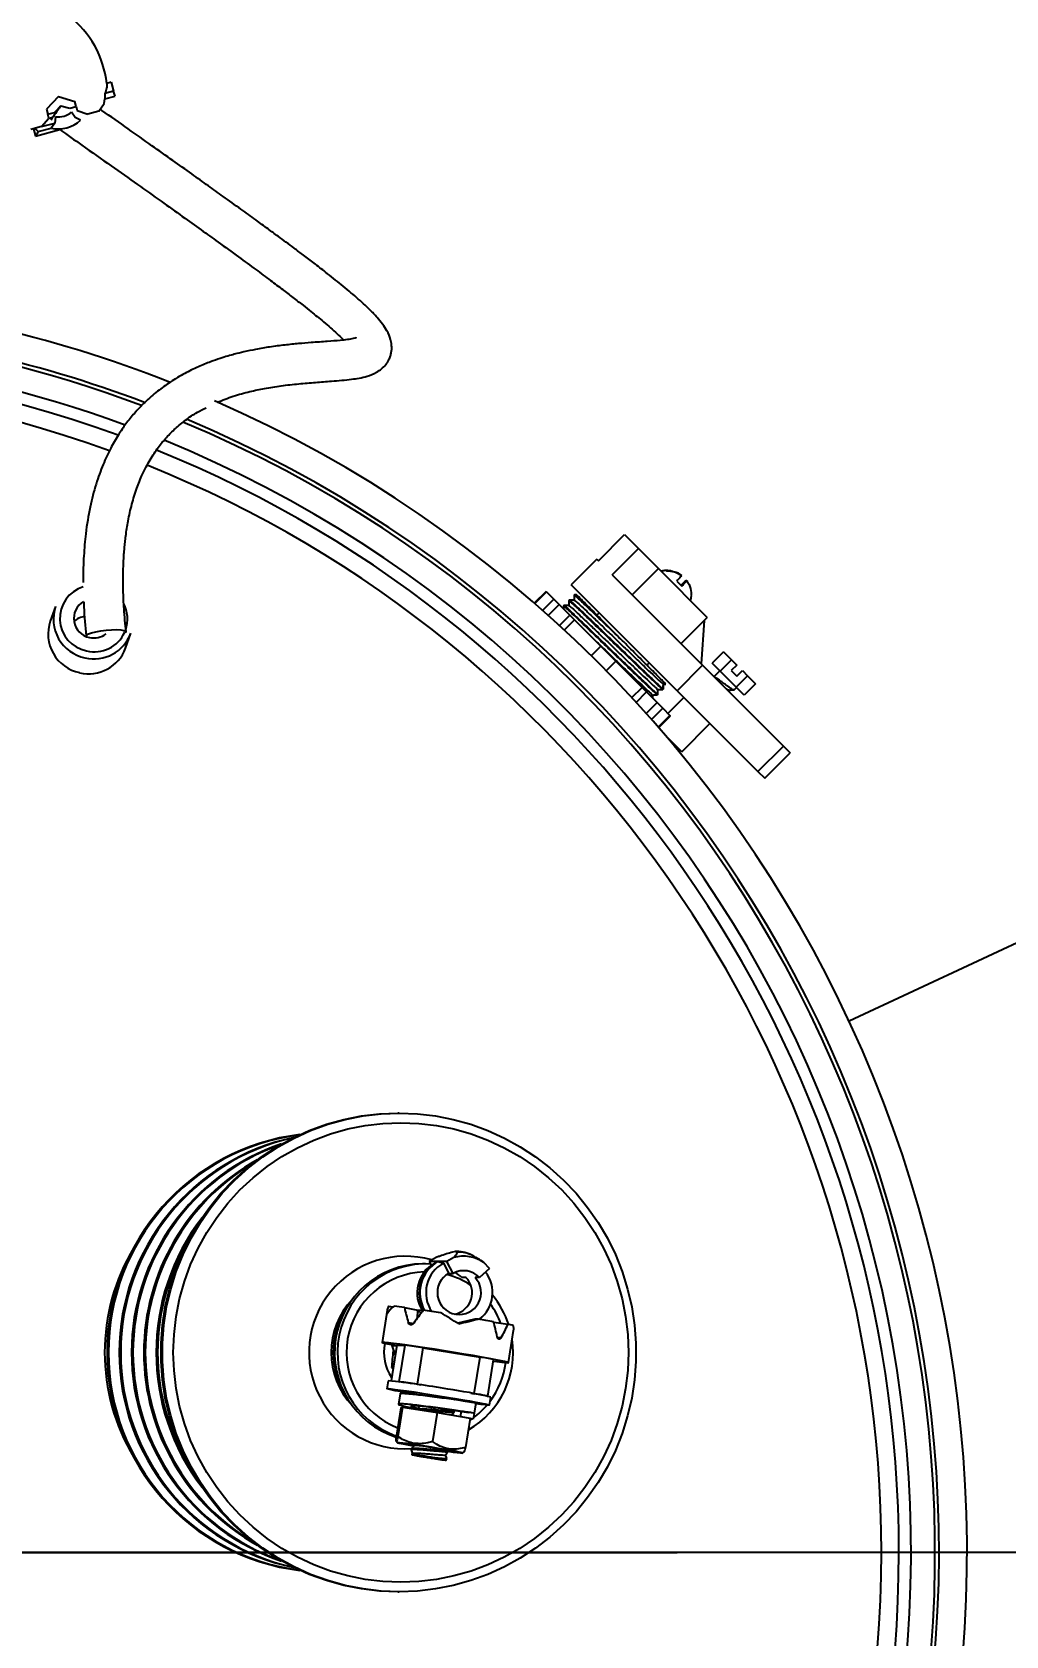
# Model space of a CAD drawing. Header units: millimetres. Extents: x 118006 to 124636, y -130611 to -125922.
# Drawn here: x 119289.1 to 119532.7, y -129083.2 to -128682.1 of the extents above; entities that cross this region are included whole.
import ezdxf

# ---------------------------------------------------------------- set-up
doc = ezdxf.new("R2010")
doc.units = ezdxf.units.MM
doc.header["$LTSCALE"] = 13
doc.linetypes.add('CENTERX2', pattern=[101.6, 63.5, -12.7, 12.7, -12.7])
for name, color, linetype in [('中心符号线', 7, 'CENTERX2'), ('几何体', 7, 'Continuous'), ('尺寸', 3, 'Continuous')]:
    doc.layers.add(name, color=color, linetype=linetype)
doc.layers.add('标注、文本', color=3, linetype='Continuous', lineweight=25)
doc.styles.add('SLDTEXTSTYLE0', font='hyswlongfangsong.ttf')
doc.dimstyles.new('SLDDIMSTYLE0', dxfattribs={"dimtxt": 50, "dimasz": 40.8, "dimexe": 0, "dimexo": 0.0625, "dimgap": 12.5, "dimtad": 2, "dimdec": 0, "dimrnd": 1e-09, "dimzin": 12, "dimdsep": 46, "dimtxsty": 'SLDTEXTSTYLE0', "dimsah": 1, "dimcen": 0.09, "dimadec": 0, "dimazin": 3, "dimtfac": 1, "dimtdec": 0, "dimtmove": 0, "dimatfit": 0, "dimfxl": 1, "dimfrac": 2, "dimtolj": 1, "dimtzin": 12, "dimarcsym": 0})

# ---------------------------------------------------------------- blocks, each defined once
blk = doc.blocks.new('SW_CENTERMARKSYMBOL_0')
at = {"layer": '中心符号线', "color": 0}
blk.add_line((5, 0), (242, 0), dxfattribs=at)
blk = doc.blocks.new('*D41')
at = {"layer": 'Defpoints', "color": 0, "transparency": 16777216}
for p in [(119245.79, -128648.06), (119338.73, -129566.79), (119813.97, -129566.79)]:
    blk.add_point(p, dxfattribs=at)
at = {"layer": '尺寸', "color": 0, "lineweight": -2, "transparency": 16777216}
for p, q in [((119245.85, -128648.06), (119813.97, -128648.06)), ((119813.97, -128688.86), (119813.97, -129525.99)), ((119338.79, -129566.79), (119813.97, -129566.79))]:
    blk.add_line(p, q, dxfattribs=at)
at = {"layer": '尺寸', "color": 0, "transparency": 16777216}
for points in [[(119807.17, -128688.86), (119820.77, -128688.86), (119813.97, -128648.06)], [(119807.17, -129525.99), (119820.77, -129525.99), (119813.97, -129566.79)]]:
    blk.add_solid(points, dxfattribs=at)
at = {"layer": '尺寸', "color": 0, "transparency": 16777216, "insert": (119851.47, -129107.43), "char_height": 50, "attachment_point": 5, "rotation": 90, "style": 'SLDTEXTSTYLE0'}
blk.add_mtext('\\A1;919', dxfattribs=at)
blk = doc.blocks.new('*D42')
at = {"layer": 'Defpoints', "color": 0, "transparency": 16777216}
for p in [(119695.97, -128532.98), (118720.97, -129062.32), (119695.97, -129062.32)]:
    blk.add_point(p, dxfattribs=at)
at = {"layer": '尺寸', "color": 0, "lineweight": -2, "transparency": 16777216}
for p, q in [((118720.97, -129062.25), (118720.97, -128532.98)), ((118761.77, -128532.98), (119655.17, -128532.98)), ((119695.97, -129062.25), (119695.97, -128532.98))]:
    blk.add_line(p, q, dxfattribs=at)
at = {"layer": '尺寸', "color": 0, "transparency": 16777216}
for points in [[(118761.77, -128526.18), (118761.77, -128539.78), (118720.97, -128532.98)], [(119655.17, -128526.18), (119655.17, -128539.78), (119695.97, -128532.98)]]:
    blk.add_solid(points, dxfattribs=at)
at = {"layer": '尺寸', "color": 0, "transparency": 16777216, "insert": (119208.47, -128495.48), "char_height": 50, "attachment_point": 5, "style": 'SLDTEXTSTYLE0'}
blk.add_mtext('\\A1;975', dxfattribs=at)

msp = doc.modelspace()

# ---------------------------------------------------------------- linework, layer by layer
at = {"layer": '几何体'}
for p, q in [((119308.94, -128694.62), (119307.78, -128694.94)), ((119308.94, -128694.62), (119309.52, -128696.81)), ((119295.69, -128698.18), (119292.73, -128701.31)), ((119295.69, -128698.18), (119299.82, -128699.41)), ((119300.16, -128700.67), (119299.82, -128699.41)), ((119307.16, -128699.96), (119307.22, -128699.35)), ((119307.22, -128699.35), (119307.27, -128699.34)), ((119307.27, -128699.34), (119307.31, -128698.76)), ((119307.35, -128697.39), (119307.31, -128698.76)), ((119307.31, -128698.76), (119309.86, -128698.07)), ((119309.52, -128696.81), (119307.35, -128697.39)), ((119309.86, -128698.07), (119309.52, -128696.81)), ((119292.73, -128701.31), (119293.07, -128702.57)), ((119293.07, -128702.57), (119294.7, -128702.14)), ((119293.33, -128703.56), (119293.07, -128702.57)), ((119293.35, -128703.62), (119294.29, -128703.37)), ((119296.32, -128700.54), (119294.7, -128702.14)), ((119294.7, -128702.14), (119295.25, -128701.99)), ((119295.01, -128703.25), (119294.8, -128704.82)), ((119296.32, -128700.54), (119298.52, -128701.11)), ((119298.52, -128701.11), (119300.16, -128700.67)), ((119299.9, -128703.45), (119298.95, -128702.12)), ((119300.16, -128700.67), (119300.42, -128701.66)), ((119300.42, -128701.66), (119303.1, -128702.59)), ((119305.81, -128701.87), (119303.1, -128702.59)), ((119305.81, -128701.87), (119307.16, -128699.96)), ((119291.48, -128705.71), (119288.77, -128706.43)), ((119289.45, -128706.25), (119289.95, -128708.11)), ((119289.95, -128708.11), (119296.06, -128706.47)), ((119290.63, -128706.94), (119289.95, -128708.11)), ((119290.63, -128706.94), (119293.85, -128706.08)), ((119291.48, -128705.71), (119293.33, -128703.56)), ((119291.48, -128705.71), (119294.8, -128704.82)), ((119294.8, -128704.82), (119293.85, -128706.08)), ((119301.23, -128704.1), (119299.9, -128703.45)), ((119430.78, -128814.35), (119437.36, -128807.77)), ((119434.23, -128817.79), (119440.8, -128811.21)), ((119437.36, -128807.77), (119440.8, -128811.21)), ((119440.8, -128811.21), (119445.8, -128816.21)), ((119430.36, -128813.92), (119423.99, -128820.28)), ((119430.36, -128813.92), (119430.78, -128814.35)), ((119434.23, -128817.79), (119456.87, -128840.43)), ((119445.8, -128816.21), (119439.22, -128822.78)), ((119445.8, -128816.21), (119458.04, -128828.45)), ((119447.74, -128816.73), (119447.83, -128816.82)), ((119450.38, -128819.38), (119451.65, -128820.65)), ((119451.51, -128820.5), (119452.83, -128819.19)), ((119451.56, -128820.55), (119452.88, -128819.24)), ((119417.71, -128821.97), (119414.76, -128824.92)), ((119417.82, -128822.08), (119414.88, -128825.02)), ((119417.71, -128821.97), (119417.82, -128822.08)), ((119417.82, -128822.08), (119419.64, -128823.91)), ((119450.51, -128846.8), (119423.99, -128820.28)), ((119424.82, -128822.78), (119424.72, -128822.88)), ((119425.33, -128822.78), (119424.82, -128822.78)), ((119454.02, -128823.01), (119454.06, -128823.06)), ((119294.98, -128825.7), (119293.65, -128829.42)), ((119416.82, -128826.73), (119419.64, -128823.91)), ((119418.26, -128828.01), (119421, -128825.27)), ((119419.64, -128823.91), (119421, -128825.27)), ((119421, -128825.27), (119423.66, -128827.92)), ((119422.13, -128825.47), (119422.03, -128825.56)), ((119423.47, -128824.12), (119423.38, -128824.22)), ((119430.99, -128827.28), (119430.4, -128827.88)), ((119423.66, -128827.92), (119421.04, -128830.53)), ((119422.23, -128831.62), (119424.79, -128829.06)), ((119423.66, -128827.92), (119424.79, -128829.06)), ((119424.79, -128829.06), (119431.36, -128835.63)), ((119436.86, -128834.34), (119431.75, -128829.23)), ((119451.46, -128835.02), (119458.04, -128828.45)), ((119457.25, -128829.24), (119456.49, -128840.05)), ((119312.49, -128836.14), (119313.82, -128832.42)), ((119428.95, -128838.04), (119431.36, -128835.63)), ((119431.36, -128835.63), (119435.12, -128839.39)), ((119435.12, -128839.39), (119432.71, -128841.8)), ((119435.12, -128839.39), (119441.7, -128845.97)), ((119442.91, -128840.39), (119443.51, -128839.8)), ((119462.1, -128837.08), (119459.27, -128839.91)), ((119461.27, -128841.91), (119464.1, -128839.08)), ((119462.1, -128837.08), (119464.1, -128839.08)), ((119464.1, -128839.08), (119465.39, -128840.37)), ((119450.51, -128846.8), (119456.87, -128840.43)), ((119456.87, -128840.43), (119477.07, -128860.64)), ((119461.27, -128841.91), (119459.27, -128839.91)), ((119460.48, -128842.53), (119459.72, -128843.28)), ((119460.48, -128842.53), (119461.18, -128841.82)), ((119465.27, -128845.91), (119461.27, -128841.91)), ((119465.39, -128840.37), (119463.98, -128841.78)), ((119463.98, -128841.78), (119465.39, -128843.2)), ((119468.1, -128843.08), (119465.27, -128845.91)), ((119465.39, -128843.2), (119466.81, -128841.78)), ((119466.81, -128841.78), (119468.1, -128843.08)), ((119468.1, -128843.08), (119470.1, -128845.08)), ((119439.14, -128848.53), (119441.7, -128845.97)), ((119440.22, -128849.71), (119442.84, -128847.1)), ((119441.7, -128845.97), (119442.84, -128847.1)), ((119442.84, -128847.1), (119445.5, -128849.76)), ((119445.67, -128847.75), (119445.57, -128847.85)), ((119447.01, -128846.41), (119446.91, -128846.51)), ((119450.51, -128846.8), (119470.71, -128867)), ((119464.79, -128846.56), (119465.36, -128845.99)), ((119467.27, -128847.91), (119465.27, -128845.91)), ((119470.1, -128845.08), (119467.27, -128847.91)), ((119442.76, -128852.51), (119445.5, -128849.76)), ((119446.88, -128851.14), (119444.06, -128853.96)), ((119445.5, -128849.76), (119446.88, -128851.14)), ((119446.88, -128851.14), (119448.7, -128852.97)), ((119452.18, -128848.47), (119448.2, -128852.46)), ((119448.7, -128852.97), (119445.76, -128855.91)), ((119445.87, -128856.03), (119448.82, -128853.08)), ((119448.7, -128852.97), (119448.82, -128853.08)), ((119451.63, -128862.06), (119458.7, -128854.99)), ((119451.63, -128862.06), (119447.54, -128857.97)), ((119493.51, -128929.4), (119650.3, -128856.29)), ((119450.03, -128860.95), (119450.36, -128860.94)), ((119450.43, -128860.92), (119450.46, -128860.89)), ((119470.71, -128867), (119477.07, -128860.64)), ((119472.39, -128868.68), (119478.75, -128862.32)), ((119477.07, -128860.64), (119478.75, -128862.32)), ((119470.71, -128867), (119472.39, -128868.68)), ((119380.96, -128952.46), (119380.61, -128952.46)), ((119395.06, -128987.06), (119394.29, -128987.22)), ((119395.06, -128987.06), (119395.26, -128987.06)), ((119395.48, -128987.22), (119395.26, -128987.06)), ((119398.24, -128987.6), (119398.61, -128987.73)), ((119387.51, -128990.15), (119386.8, -128990.15)), ((119390.2, -128988.58), (119388.45, -128989.54)), ((119390.58, -128989.54), (119388.45, -128989.54)), ((119388.45, -128989.54), (119388.97, -128990.49)), ((119389.78, -128989.98), (119390.58, -128989.54)), ((119390.73, -128989.54), (119390.58, -128989.54)), ((119390.73, -128989.54), (119392, -128989.98)), ((119392.85, -128989.54), (119390.73, -128989.54)), ((119392, -128989.98), (119393.38, -128992.53)), ((119394.6, -128988.58), (119392.85, -128989.54)), ((119394.46, -128992.53), (119392.85, -128989.54)), ((119403.51, -128991.28), (119401.05, -128993.6)), ((119403.51, -128991.28), (119402.15, -128989.82)), ((119393.38, -128992.53), (119394.46, -128992.53)), ((119397.73, -128993.6), (119396.65, -128993.6)), ((119401.05, -128993.6), (119399.96, -128993.6)), ((119377.97, -129001.73), (119376.68, -129009.79)), ((119378.35, -129000.75), (119379.44, -129000.93)), ((119382.25, -129001.07), (119385.59, -129001.71)), ((119385.51, -129003.72), (119385.59, -129001.71)), ((119385.58, -129002.08), (119386.62, -129002.23)), ((119399.92, -129003.95), (119395.59, -129005)), ((119400.75, -129003.95), (119399.92, -129003.95)), ((119383.22, -129004.81), (119384.53, -129005.06)), ((119408.13, -129005.3), (119404.62, -129004.8)), ((119408.28, -129014.84), (119409.56, -129006.78)), ((119380.36, -129010.52), (119378.93, -129019.42)), ((119380.4, -129010.51), (119378.97, -129019.42)), ((119379.25, -129010.4), (119379.08, -129010.61)), ((119379.08, -129010.61), (119379.97, -129012.97)), ((119379.08, -129010.61), (119380.34, -129010.61)), ((119380.4, -129010.51), (119382.43, -129010.51)), ((119380.97, -129019.64), (119382.43, -129010.51)), ((119386.9, -129011.15), (119385.44, -129020.28)), ((119386.9, -129011.15), (119401.2, -129013.48)), ((119405.5, -129008.47), (119406.5, -129008.61)), ((119379.46, -129016.11), (119379.15, -129016.11)), ((119379.43, -129016.34), (119379.15, -129016.11)), ((119399.74, -129022.62), (119401.2, -129013.48)), ((119403.13, -129023.25), (119404.59, -129014.12)), ((119378.18, -129019.4), (119377.86, -129021.37)), ((119380.85, -129019.64), (119380.97, -129019.64)), ((119385.44, -129020.28), (119386.33, -129020.43)), ((119381.16, -129022.66), (119380.75, -129025.22)), ((119386.18, -129022.7), (119386.16, -129022.83)), ((119386.16, -129022.85), (119386.17, -129022.88)), ((119394.63, -129024.12), (119394.66, -129024.1)), ((119394.73, -129024.11), (119394.77, -129024.07)), ((119398.85, -129022.47), (119399.74, -129022.62)), ((119402.97, -129023.25), (119403.09, -129023.25)), ((119403.54, -129025.48), (119403.85, -129023.5)), ((119381.35, -129026.18), (119380.18, -129033.48)), ((119381.79, -129026.03), (119380.62, -129033.33)), ((119381.35, -129026.18), (119381.79, -129026.03)), ((119381.79, -129026.03), (119390.49, -129027.32)), ((119385.58, -129026.49), (119385.56, -129026.59)), ((119390.49, -129027.32), (119389.32, -129034.62)), ((119390.49, -129027.32), (119398.75, -129028.76)), ((119394.77, -129026.95), (119394.7, -129026.78)), ((119394.72, -129027.24), (119394.77, -129026.95)), ((119396.32, -129028.33), (119396.53, -129027.03)), ((119396.95, -129024.41), (119400.1, -129024.91)), ((119399.69, -129027.48), (119399.45, -129028.99)), ((119400.1, -129024.91), (119399.69, -129027.48)), ((119398.75, -129028.76), (119397.58, -129036.06)), ((119399.11, -129028.93), (119398.68, -129029.23)), ((119399.45, -129028.99), (119398.73, -129028.87)), ((119380.18, -129034.45), (119380.56, -129034.87)), ((119384, -129036.37), (119383.95, -129036.65)), ((119384.54, -129035.5), (119384.59, -129035.64)), ((119384.29, -129037.6), (119384.09, -129037.84)), ((119392.71, -129039.24), (119392.82, -129039.09)), ((119392.83, -129039.08), (119392.87, -129038.8)), ((119393.14, -129037.11), (119393.18, -129036.88)), ((119396.77, -129037.46), (119397.23, -129037.19)), ((119380.61, -129072.17), (119380.96, -129072.17))]:
    msp.add_line(p, q, dxfattribs=at)
at = {"layer": '几何体', "flags": 128}
for points in [[(119302.8, -128833.28), (119302.68, -128833.15), (119302.77, -128832.89), (119303.23, -128832.61), (119304.01, -128832.32), (119305.06, -128832.06), (119306.3, -128831.83), (119307.64, -128831.66)], [(119307.64, -128831.66), (119308.99, -128831.56), (119310.23, -128831.53), (119311.28, -128831.58), (119312.06, -128831.71), (119312.51, -128831.9), (119312.61, -128832.14), (119312.6, -128832.16)], [(119380.61, -129072.17), (119376.07, -129071.99), (119371.56, -129071.47), (119367.1, -129070.6), (119362.73, -129069.38), (119358.45, -129067.83), (119354.31, -129065.95), (119350.32, -129063.76), (119346.51, -129061.27), (119342.9, -129058.49), (119339.51, -129055.44), (119336.36, -129052.14), (119333.47, -129048.6), (119330.86, -129044.85), (119328.54, -129040.91), (119326.52, -129036.8), (119324.83, -129032.55), (119323.46, -129028.18), (119322.42, -129023.71), (119321.73, -129019.18), (119321.38, -129014.61), (119321.38, -129010.02), (119321.73, -129005.45), (119322.42, -129000.92), (119323.46, -128996.46), (119324.83, -128992.09), (119326.52, -128987.83), (119328.54, -128983.72), (119330.86, -128979.78), (119333.47, -128976.03), (119336.36, -128972.5), (119339.51, -128969.19), (119342.9, -128966.14), (119346.51, -128963.36), (119350.32, -128960.87), (119354.31, -128958.68), (119358.45, -128956.8), (119362.73, -128955.25), (119367.1, -128954.04), (119371.56, -128953.17), (119376.07, -128952.64), (119380.61, -128952.46), (119380.61, -128952.46)], [(119380.96, -129072.17), (119376.42, -129071.99), (119371.91, -129071.47), (119367.46, -129070.6), (119363.08, -129069.38), (119358.8, -129067.83), (119354.66, -129065.95), (119350.67, -129063.76), (119346.86, -129061.27), (119343.25, -129058.49), (119339.86, -129055.44), (119336.71, -129052.14), (119333.82, -129048.6), (119331.21, -129044.85), (119328.89, -129040.91), (119326.88, -129036.8), (119325.18, -129032.55), (119323.81, -129028.18), (119322.78, -129023.71), (119322.08, -129019.18), (119321.73, -129014.61), (119321.73, -129010.02), (119322.08, -129005.45), (119322.78, -129000.92), (119323.81, -128996.46), (119325.18, -128992.09), (119326.88, -128987.83), (119328.89, -128983.72), (119331.21, -128979.78), (119333.82, -128976.03), (119336.71, -128972.5), (119339.86, -128969.19), (119343.25, -128966.14), (119346.86, -128963.36), (119350.67, -128960.87), (119354.66, -128958.68), (119358.8, -128956.8), (119363.08, -128955.25), (119367.46, -128954.04), (119371.91, -128953.17), (119376.42, -128952.64), (119380.96, -128952.46), (119385.5, -128952.64), (119390.01, -128953.17), (119394.47, -128954.04), (119398.84, -128955.25), (119403.12, -128956.8), (119407.26, -128958.68), (119411.25, -128960.87), (119415.06, -128963.36), (119418.67, -128966.14), (119422.06, -128969.19), (119425.21, -128972.5), (119428.1, -128976.03), (119430.71, -128979.78), (119433.03, -128983.72), (119435.04, -128987.83), (119436.74, -128992.09), (119438.11, -128996.46), (119439.15, -129000.92), (119439.84, -129005.45), (119440.19, -129010.02), (119440.19, -129014.61), (119439.84, -129019.18), (119439.15, -129023.71), (119438.11, -129028.18), (119436.74, -129032.55), (119435.04, -129036.8), (119433.03, -129040.91), (119430.71, -129044.85), (119428.1, -129048.6), (119425.21, -129052.14), (119422.06, -129055.44), (119418.67, -129058.49), (119415.06, -129061.27), (119411.25, -129063.76), (119407.26, -129065.95), (119403.12, -129067.83), (119398.84, -129069.38), (119394.47, -129070.6), (119390.01, -129071.47), (119385.5, -129071.99), (119380.96, -129072.17)], [(119381.37, -129069.8), (119376.9, -129069.62), (119372.46, -129069.09), (119368.08, -129068.21), (119363.78, -129066.99), (119359.58, -129065.42), (119355.53, -129063.53), (119351.63, -129061.33), (119347.91, -129058.82), (119344.4, -129056.03), (119341.12, -129052.96), (119338.08, -129049.65), (119335.32, -129046.1), (119332.83, -129042.35), (119330.65, -129038.41), (119328.78, -129034.31), (119327.23, -129030.08), (119326.02, -129025.74), (119325.15, -129021.31), (119324.62, -129016.83), (119324.45, -129012.32), (119324.62, -129007.81), (119325.15, -129003.33), (119326.02, -128998.9), (119327.23, -128994.55), (119328.78, -128990.32), (119330.65, -128986.22), (119332.83, -128982.28), (119335.32, -128978.53), (119338.08, -128974.99), (119341.12, -128971.67), (119344.4, -128968.61), (119347.91, -128965.81), (119351.63, -128963.31), (119355.53, -128961.1), (119359.58, -128959.21), (119363.78, -128957.65), (119368.08, -128956.42), (119372.46, -128955.54), (119376.9, -128955.01), (119381.37, -128954.84), (119385.83, -128955.01), (119390.27, -128955.54), (119394.66, -128956.42), (119398.96, -128957.65), (119403.15, -128959.21), (119407.21, -128961.1), (119411.11, -128963.31), (119414.83, -128965.81), (119418.34, -128968.61), (119421.62, -128971.67), (119424.65, -128974.99), (119427.42, -128978.53), (119429.9, -128982.28), (119432.09, -128986.22), (119433.96, -128990.32), (119435.5, -128994.55), (119436.72, -128998.9), (119437.59, -129003.33), (119438.12, -129007.81), (119438.29, -129012.32), (119438.12, -129016.83), (119437.59, -129021.31), (119436.72, -129025.74), (119435.5, -129030.08), (119433.96, -129034.31), (119432.09, -129038.41), (119429.9, -129042.35), (119427.42, -129046.1), (119424.65, -129049.65), (119421.62, -129052.96), (119418.34, -129056.03), (119414.83, -129058.82), (119411.11, -129061.33), (119407.21, -129063.53), (119403.15, -129065.42), (119398.96, -129066.99), (119394.66, -129068.21), (119390.27, -129069.09), (119385.83, -129069.62), (119381.37, -129069.8)], [(119385.59, -129001.77), (119385.82, -129001.73), (119386.58, -129001.61)], [(119391.37, -129002.42), (119390.8, -129002.33), (119390.24, -129002.24), (119389.68, -129002.16), (119389.13, -129002.07), (119388.58, -129001.99), (119388.04, -129001.91), (119387.51, -129001.83), (119386.99, -129001.75)], [(119382.99, -129010.51), (119381.13, -129010.25), (119379.55, -129010.04), (119378.29, -129009.89), (119377.38, -129009.8), (119376.83, -129009.77), (119376.68, -129009.8), (119376.91, -129009.89), (119377.53, -129010.04), (119378.51, -129010.25), (119379.84, -129010.51)], [(119380.36, -129010.52), (119380.37, -129010.51), (119380.4, -129010.51)], [(119405.11, -129014.12), (119403.47, -129013.82), (119401.56, -129013.48), (119399.43, -129013.11), (119397.12, -129012.72), (119394.7, -129012.32), (119392.23, -129011.92), (119389.76, -129011.53), (119387.36, -129011.16), (119385.08, -129010.82), (119382.99, -129010.51)], [(119404.54, -129014.48), (119405.4, -129014.59), (119406.66, -129014.74), (119407.58, -129014.84), (119408.12, -129014.87), (119408.27, -129014.84), (119408.04, -129014.74), (119407.42, -129014.59), (119406.44, -129014.38), (119405.11, -129014.12)], [(119386.11, -129022.96), (119384.6, -129022.7), (119382.82, -129022.39), (119381.26, -129022.11), (119379.96, -129021.87), (119378.95, -129021.66), (119378.26, -129021.51), (119377.91, -129021.4), (119377.91, -129021.35), (119378.25, -129021.36), (119378.94, -129021.43), (119379.95, -129021.54), (119381.25, -129021.71), (119382.81, -129021.93), (119384.58, -129022.19), (119386.52, -129022.48), (119388.58, -129022.8), (119390.69, -129023.13), (119392.8, -129023.47)], [(119392.8, -129023.47), (119394.86, -129023.81), (119396.8, -129024.14), (119398.58, -129024.45), (119400.14, -129024.73), (119401.44, -129024.98), (119402.45, -129025.18), (119403.14, -129025.34), (119403.49, -129025.44), (119403.49, -129025.49), (119403.15, -129025.48), (119402.46, -129025.42), (119401.45, -129025.3), (119400.15, -129025.13), (119400.07, -129025.12)], [(119403.09, -129023.25), (119403.13, -129023.24), (119403.01, -129023.2), (119402.74, -129023.15), (119402.34, -129023.07), (119401.82, -129022.97), (119401.19, -129022.86), (119400.49, -129022.74), (119399.74, -129022.62)], [(119395.86, -129037.22), (119394.92, -129037.04), (119393.71, -129036.82), (119392.28, -129036.57), (119390.7, -129036.3), (119389.02, -129036.03), (119387.33, -129035.76), (119385.7, -129035.51), (119384.19, -129035.29), (119382.88, -129035.1), (119381.83, -129034.97), (119381.07, -129034.88), (119380.64, -129034.85), (119380.57, -129034.88), (119380.85, -129034.96), (119381.47, -129035.09), (119382.4, -129035.27), (119383.61, -129035.49), (119384.53, -129035.66)], [(119393.09, -129037.02), (119393.13, -129037.03), (119394.44, -129037.21), (119395.5, -129037.35), (119396.26, -129037.44), (119396.68, -129037.47), (119396.76, -129037.44), (119396.48, -129037.36), (119395.86, -129037.22)]]:
    msp.add_lwpolyline(points, dxfattribs=at)
at = {"layer": '几何体'}
for centre, radius, start, end in [((119283.43, -128697.49), 24.48, 5.9859, 52.5473), ((119583.55, -128903.23), 351.59, 144.8279, 145.5085), ((119295.69, -128698.18), 5.12, 262.4131, 309.5704), ((119295.69, -128698.18), 8.11, 256.9153, 313.0847), ((119208.47, -129062.32), 314.5, 94.1026, 66.3224), ((119208.47, -129062.32), 314.5, 68.5427, 85.8974), ((119208.47, -129062.32), 307.5, 94.1961, 67.1718), ((119208.47, -129062.32), 306.5, 69.366, 180), ((119208.47, -129062.32), 307.5, 69.286, 85.8039), ((119208.47, -129062.32), 300.5, 69.7712, 180), ((119208.47, -129062.32), 297.5, 69.9146, 0), ((119208.47, -129062.32), 293.12, 70.0496, 0), ((119208.47, -129062.32), 306.5, 180, 67.276), ((119208.47, -129062.32), 300.5, 180, 67.7775), ((119208.47, -129062.32), 297.5, 0, 67.9374), ((119208.47, -129062.32), 293.12, 0, 68.0766), ((119448.07, -128822.72), 6, 93.1897, 105), ((119304.33, -128828.7), 8.27, 107.0494, 258.9341), ((119448.07, -128822.72), 6, 345, 356.8103), ((119304.35, -128828.88), 9.9, 161.2717, 258.1454), ((119304.42, -128828.71), 4.87, 119.7066, 258.787), ((119304.82, -128828.87), 8.16, 340.881, 27.9707), ((119303.04, -128832.59), 9.91, 161.3463, 258.0708), ((119302.84, -128833.18), 4.95, 96.5526, 131.0052), ((119304.6, -128829.02), 9.82, 256.5174, 339.7481), ((119304.69, -128828.7), 8.35, 256.4865, 335.3364), ((119304.6, -128828.61), 5, 256.9655, 307.4746), ((119303.28, -128832.74), 9.82, 256.5174, 339.7481), ((119362.78, -129012.32), 54.92, 96.9484, 263.0516), ((119363.14, -129012.32), 54.92, 97.4537, 262.5463), ((119365.89, -129012.32), 54.95, 101.8525, 258.1475), ((119366.25, -129012.32), 54.96, 102.5084, 257.4916), ((119369.01, -129012.32), 55.01, 108.525, 251.475), ((119369.38, -129012.32), 55.02, 109.4856, 250.5144), ((119372.18, -129012.32), 55.1, 119.0342, 240.9658), ((119372.55, -129012.32), 55.11, 120.7641, 239.2359), ((119375.44, -129012.32), 55.27, 142.4297, 217.5703), ((119375.82, -129012.32), 55.3, 147.8635, 212.1365), ((119358.05, -129012.32), 50.78, 148.8767, 211.1233), ((119382.48, -129012.34), 24.09, 74.003, 273.864), ((119397.07, -128997.2), 8.96, 55.4605, 106.0082), ((119395.46, -128997.17), 9.96, 71.574, 89.8947), ((119386.99, -129012.34), 22.19, 90.5021, 252.1455), ((119387.69, -129012.34), 22.18, 87.1377, 250.3246), ((119387.97, -129012.34), 20.2, 92.092, 248.4853), ((119393.88, -128997.36), 8.44, 119.0604, 213.9514), ((119394.92, -128997.36), 8.94, 119.0529, 209.5587), ((119395.07, -128997.36), 8.94, 119.0529, 209.7334), ((119396.1, -128997.36), 8.44, 119.0605, 213.8735), ((119397.07, -128997.27), 5.41, 42.6658, 118.803), ((119395.85, -128997.36), 8.45, 308.1229, 37.677), ((119395.97, -128997.34), 5.47, 118.3165, 43.1522), ((119387.76, -129012.02), 19.88, 55.9173, 74.9807), ((119392.65, -128997.3), 5.45, 42.7631, 65.9644), ((119393.7, -128997.36), 5.51, 282.2832, 42.9029), ((119383.48, -129012.32), 19.51, 136.5476, 223.4524), ((119387.52, -129012.27), 20.23, 20.908, 36.4641), ((119387.22, -129012.27), 22.24, 18.1576, 39.8984), ((119384.01, -129012.32), 19.54, 149.86, 210.14), ((119365.76, -129121.53), 121.58, 82.2057, 83.4248), ((119331.65, -129409.59), 411.48, 79.7923, 80.3316), ((119404.29, -129025.08), 20.16, 74.9434, 79.0281), ((119387.97, -129012.32), 10.86, 167.7072, 214.9749), ((119412.7, -128837.74), 175.87, 259.2329, 259.4103), ((119374.85, -129079.55), 69.45, 80.0109, 83.7342), ((119387.23, -129012.34), 22.24, 299.847, 8.6539), ((119396.83, -129046.37), 33.18, 76.469, 82.4325), ((119387.49, -129012.34), 20.27, 323.0474, 352.9169), ((119359.82, -129204.04), 185.56, 79.6626, 84.3224), ((119373.39, -129088.68), 69.45, 80.0109, 83.7342), ((119379.39, -129124.7), 104.11, 76.41, 82.4223), ((119387.66, -129012.47), 20.05, 306.1722, 319.6052), ((119376.83, -129109.02), 73.93, 77.6758, 83.6595), ((119371.84, -129145.57), 108.39, 79.1728, 80.9356)]:
    msp.add_arc(centre, radius, start, end, dxfattribs=at)
for centre, major_axis, ratio, start_param, end_param in [((119296.67, -128701.86), (7.83, 2.1), 0.874328, 3.481945, 3.631762), ((119393.62, -129005.16), (15.62, -3.59), 0.388913, 3.001005, 3.305698), ((119393.62, -129005.16), (15.97, -1.41), 0.433059, 2.668505, 2.973198), ((119393.15, -129008.12), (-9.86, 28.05), 0.284706, 1.218397, 1.353394), ((119393.15, -129008.12), (18.02, 24.02), 0.291699, 1.524165, 1.659163), ((119393.62, -129005.16), (14.74, -9.08), 0.067832, 1.461067, 1.76576), ((119393.62, -129005.16), (16.84, 4), 0.029947, 4.837882, 5.142575), ((119393.15, -129008.12), (-7.36, 28.02), 0.412043, 4.594207, 4.729204), ((119393.15, -129008.12), (15.89, 23.71), 0.41079, 4.961221, 5.096219), ((119393.62, -129005.16), (15.97, -1.41), 0.433059, 6.252653, 6.419483)]:
    msp.add_ellipse(centre, major_axis=major_axis, ratio=ratio, start_param=start_param, end_param=end_param, dxfattribs=at)
for points, knots in [([(119307.78, -128694.94), (119307.79, -128695.33), (119307.82, -128696.12), (119307.51, -128696.96), (119307.35, -128697.39)], [0, 0, 0, 0, 0.494023, 1, 1, 1, 1]), ([(119335.42, -128774.67), (119336.75, -128774.13), (119339.37, -128773.08), (119343.5, -128771.96), (119347.44, -128771.13), (119351.55, -128770.49), (119355.82, -128770.01), (119360.04, -128769.67), (119363.6, -128769.42), (119366.55, -128769.18), (119369.07, -128768.89), (119370.93, -128768.63), (119372.94, -128768.2), (119375.39, -128767.27), (119377.32, -128765.73), (119378.34, -128764.18), (119378.76, -128763.16), (119379, -128762.22), (119379.1, -128761.23), (119379.07, -128760.17), (119378.77, -128758.62), (119378, -128756.86), (119376.83, -128755.09), (119375.43, -128753.39), (119373.35, -128751.21), (119370.41, -128748.52), (119366.61, -128745.33), (119362.97, -128742.44), (119359.77, -128739.96), (119357.13, -128737.96), (119354.78, -128736.2), (119352.66, -128734.62), (119350.49, -128733.02), (119347.98, -128731.17), (119344.89, -128728.92), (119341.14, -128726.21), (119337.18, -128723.36), (119333.07, -128720.41), (119328.88, -128717.43), (119324.17, -128714.08), (119318.88, -128710.33), (119312.95, -128706.14), (119308.64, -128703.1), (119306.3, -128701.45), (119306.17, -128701.36)], [0, 0, 0, 0, 0.038447, 0.076062, 0.110338, 0.149729, 0.191937, 0.233822, 0.275042, 0.301971, 0.328407, 0.354242, 0.380006, 0.407224, 0.436151, 0.448881, 0.459045, 0.466694, 0.47363, 0.483399, 0.49598, 0.518371, 0.537289, 0.555746, 0.576509, 0.607339, 0.63707, 0.664973, 0.684203, 0.701364, 0.716074, 0.728664, 0.740879, 0.756033, 0.774441, 0.796502, 0.822695, 0.844252, 0.868455, 0.895577, 0.925924, 0.959836, 0.997687, 1, 1, 1, 1]), ([(119296.06, -128706.47), (119297.9, -128707.77), (119302.19, -128710.79), (119308.67, -128715.36), (119315.28, -128720.03), (119321.22, -128724.24), (119326.53, -128728.03), (119331.27, -128731.42), (119335.97, -128734.81), (119340.55, -128738.13), (119344.92, -128741.33), (119348.6, -128744.06), (119351.68, -128746.37), (119354.4, -128748.45), (119356.76, -128750.28), (119358.78, -128751.89), (119360.51, -128753.28), (119362.14, -128754.64), (119363.83, -128756.07), (119365.45, -128757.54), (119366.56, -128758.57), (119366.99, -128759.03), (119367.03, -128759.08)], [0, 0, 0, 0, 0.07013, 0.163404, 0.247445, 0.32312, 0.391224, 0.452486, 0.507571, 0.57545, 0.633871, 0.684102, 0.727224, 0.764148, 0.802718, 0.833937, 0.859623, 0.888007, 0.920407, 0.956323, 0.995411, 1, 1, 1, 1]), ([(119370.19, -128758.56), (119370.19, -128758.55), (119370.23, -128758.5), (119369.56, -128758.73), (119368.02, -128758.99), (119365.9, -128759.22), (119362.97, -128759.45), (119359.36, -128759.7), (119355.75, -128759.99), (119352.29, -128760.33), (119348.68, -128760.8), (119345.25, -128761.38), (119342.29, -128762), (119339.97, -128762.57), (119338, -128763.12), (119336.05, -128763.72), (119333.63, -128764.56), (119330.55, -128765.81), (119327.19, -128767.46), (119323.77, -128769.49), (119320.44, -128771.88), (119317.44, -128774.49), (119314.81, -128777.25), (119312.6, -128779.99), (119310.61, -128782.9), (119308.68, -128786.25), (119306.78, -128790.32), (119305.01, -128795.22), (119303.52, -128801.01), (119302.52, -128807.05), (119302.02, -128813.19), (119301.83, -128817.28), (119301.9, -128819.53), (119301.91, -128819.72)], [0, 0, 0, 0, 0.009549, 0.040818, 0.073183, 0.106043, 0.156014, 0.209702, 0.248129, 0.28856, 0.330662, 0.368866, 0.400583, 0.425725, 0.442592, 0.46241, 0.487357, 0.517397, 0.552339, 0.590019, 0.624516, 0.660404, 0.691744, 0.71866, 0.744298, 0.77314, 0.805403, 0.841417, 0.881357, 0.924473, 0.959251, 0.996534, 1, 1, 1, 1]), ([(119312.62, -128832.06), (119312.43, -128830.14), (119312.1, -128826.64), (119311.9, -128821.9), (119311.88, -128818.09), (119311.96, -128815.1), (119312.09, -128812.84), (119312.22, -128811.11), (119312.37, -128809.59), (119312.64, -128807.34), (119313.14, -128804.12), (119314.04, -128800.11), (119315.24, -128796.23), (119316.76, -128792.46), (119318.55, -128789.03), (119320.61, -128785.96), (119322.73, -128783.39), (119325.02, -128781.11), (119327.6, -128779), (119330.2, -128777.22), (119331.93, -128776.38), (119332.66, -128776.03)], [0, 0, 0, 0, 0.071931, 0.131142, 0.179279, 0.217576, 0.24693, 0.267974, 0.28659, 0.30814, 0.359484, 0.420963, 0.483613, 0.541411, 0.612182, 0.677602, 0.739144, 0.800722, 0.869048, 0.944387, 1, 1, 1, 1]), ([(119449.46, -128817.02), (119449.18, -128816.93), (119448.63, -128816.75), (119448.05, -128816.76), (119447.78, -128816.77)], [0, 0, 0, 0, 0.525544, 1, 1, 1, 1]), ([(119447.83, -128816.82), (119448.5, -128816.85), (119449.86, -128816.91), (119451.02, -128817.61), (119451.6, -128817.96)], [0, 0, 0, 0, 0.497268, 1, 1, 1, 1]), ([(119451.55, -128817.91), (119451.22, -128817.68), (119450.75, -128817.33), (119450.18, -128817.21), (119450.01, -128817.17)], [0, 0, 0, 0, 0.697948, 1, 1, 1, 1]), ([(119451.6, -128817.96), (119451.55, -128818.03), (119451.42, -128818.22), (119450.96, -128818.75), (119450.51, -128819.23), (119450.38, -128819.38)], [0, 0, 0, 0, 0.300614, 0.797006, 1, 1, 1, 1]), ([(119452.83, -128819.19), (119452.76, -128819.24), (119452.57, -128819.37), (119452.04, -128819.83), (119451.56, -128820.28), (119451.41, -128820.41)], [0, 0, 0, 0, 0.300614, 0.797006, 1, 1, 1, 1]), ([(119451.65, -128820.65), (119451.96, -128820.31), (119452.58, -128819.63), (119452.78, -128819.37), (119452.88, -128819.24)], [0, 0, 0, 0, 0.497268, 1, 1, 1, 1]), ([(119452.88, -128819.24), (119453.09, -128819.57), (119453.67, -128820.47), (119454.02, -128821.81), (119454.02, -128822.74), (119454.02, -128823.01)], [0, 0, 0, 0, 0.300614, 0.797006, 1, 1, 1, 1]), ([(119424.72, -128822.88), (119424.72, -128823.09), (119424.72, -128823.51), (119424.72, -128823.92), (119424.72, -128824.13)], [0, 0, 0, 0, 0.500001, 1, 1, 1, 1]), ([(119436.86, -128834.34), (119436.25, -128833.75), (119435.01, -128832.56), (119433.19, -128830.8), (119431.41, -128829.09), (119429.72, -128827.47), (119428.19, -128826.02), (119426.9, -128824.79), (119425.88, -128823.85), (119425.16, -128823.2), (119424.77, -128822.88), (119424.76, -128822.9), (119424.76, -128822.91)], [0, 0, 0, 0, 0.098519, 0.197039, 0.298074, 0.402747, 0.510456, 0.615128, 0.722835, 0.827509, 0.935217, 1, 1, 1, 1]), ([(119424.86, -128822.82), (119424.87, -128822.81), (119424.88, -128822.78), (119425.25, -128823.09), (119425.95, -128823.73), (119426.97, -128824.67), (119428.26, -128825.89), (119429.84, -128827.39), (119431.09, -128828.59), (119431.75, -128829.23)], [0, 0, 0, 0, 0.075171, 0.228152, 0.376823, 0.529805, 0.678474, 0.831455, 1, 1, 1, 1]), ([(119431.75, -128829.23), (119431.22, -128828.69), (119430.15, -128827.62), (119428.74, -128826.22), (119427.5, -128824.98), (119426.49, -128823.97), (119425.76, -128823.24), (119425.35, -128822.83), (119425.33, -128822.81), (119425.33, -128822.81)], [0, 0, 0, 0, 0.141416, 0.284675, 0.427932, 0.579012, 0.73009, 0.881072, 1, 1, 1, 1]), ([(119302.04, -128824.55), (119302.06, -128824.97), (119302.12, -128827.8), (119302.42, -128830.67), (119302.67, -128833.11)], [0, 0, 0, 0, 0.148385, 1, 1, 1, 1]), ([(119422.03, -128825.57), (119422.03, -128825.78), (119422.03, -128826.02), (119422.03, -128826.26), (119422.03, -128826.3)], [0, 0, 0, 0, 0.858975, 1, 1, 1, 1]), ([(119445.57, -128847.85), (119445.4, -128847.7), (119445.06, -128847.41), (119444.2, -128846.62), (119443.09, -128845.57), (119441.7, -128844.25), (119440.08, -128842.7), (119438.27, -128840.97), (119436.29, -128839.07), (119434.28, -128837.13), (119432.33, -128835.24), (119430.5, -128833.49), (119428.72, -128831.78), (119427.03, -128830.15), (119425.51, -128828.7), (119424.21, -128827.48), (119423.19, -128826.53), (119422.47, -128825.89), (119422.09, -128825.56), (119422.08, -128825.59), (119422.07, -128825.6)], [0, 0, 0, 0, 0.053593, 0.107185, 0.162147, 0.219087, 0.277678, 0.334618, 0.393208, 0.456019, 0.509612, 0.563204, 0.618166, 0.675106, 0.733697, 0.790637, 0.849228, 0.906168, 0.964759, 1, 1, 1, 1]), ([(119423.38, -128825.46), (119423.18, -128825.46), (119422.76, -128825.46), (119422.34, -128825.46), (119422.14, -128825.46)], [0, 0, 0, 0, 0.499998, 1, 1, 1, 1]), ([(119422.18, -128825.5), (119422.18, -128825.5), (119422.19, -128825.47), (119422.56, -128825.78), (119423.27, -128826.42), (119424.28, -128827.36), (119425.57, -128828.58), (119427.09, -128830.02), (119428.82, -128831.68), (119430.62, -128833.41), (119432.46, -128835.18), (119434.28, -128836.94), (119436.12, -128838.71), (119437.93, -128840.45), (119439.69, -128842.14), (119441.34, -128843.72), (119442.82, -128845.13), (119444.06, -128846.29), (119445.06, -128847.23), (119445.46, -128847.57), (119445.67, -128847.75)], [0, 0, 0, 0, 0.0276851, 0.0866571, 0.1439675, 0.2029399, 0.26025, 0.319222, 0.3765322, 0.4355043, 0.4876394, 0.5410145, 0.5949557, 0.648897, 0.7042158, 0.7615265, 0.8204992, 0.8778092, 0.9367811, 1, 1, 1, 1]), ([(119423.37, -128824.23), (119423.37, -128824.44), (119423.37, -128824.85), (119423.37, -128825.27), (119423.37, -128825.47)], [0, 0, 0, 0, 0.500001, 1, 1, 1, 1]), ([(119423.38, -128825.47), (119423.48, -128825.53), (119423.68, -128825.65), (119424.79, -128826.66), (119426.43, -128828.2), (119428.57, -128830.23), (119431.07, -128832.63), (119433.78, -128835.23), (119436.54, -128837.89), (119439.2, -128840.44), (119441.55, -128842.69), (119443.47, -128844.51), (119444.94, -128845.87), (119445.45, -128846.32), (119445.7, -128846.54)], [0, 0, 0, 0, 0.084183, 0.167993, 0.252973, 0.336916, 0.421408, 0.506207, 0.58994, 0.674883, 0.759016, 0.839288, 0.920226, 1, 1, 1, 1]), ([(119446.91, -128846.51), (119446.74, -128846.36), (119446.4, -128846.06), (119445.54, -128845.27), (119444.43, -128844.23), (119443.04, -128842.91), (119441.42, -128841.36), (119439.61, -128839.62), (119437.64, -128837.72), (119435.63, -128835.79), (119433.67, -128833.9), (119431.84, -128832.14), (119430.06, -128830.43), (119428.37, -128828.81), (119426.85, -128827.36), (119425.55, -128826.14), (119424.53, -128825.19), (119423.82, -128824.54), (119423.43, -128824.22), (119423.42, -128824.25), (119423.41, -128824.26)], [0, 0, 0, 0, 0.053593, 0.107185, 0.162147, 0.219087, 0.277678, 0.334618, 0.393208, 0.456019, 0.509612, 0.563204, 0.618166, 0.675106, 0.733697, 0.790637, 0.849228, 0.906168, 0.964759, 1, 1, 1, 1]), ([(119424.73, -128824.12), (119424.52, -128824.12), (119424.1, -128824.12), (119423.69, -128824.12), (119423.48, -128824.12)], [0, 0, 0, 0, 0.499998, 1, 1, 1, 1]), ([(119423.52, -128824.16), (119423.52, -128824.15), (119423.53, -128824.13), (119423.91, -128824.44), (119424.61, -128825.07), (119425.62, -128826.01), (119426.92, -128827.23), (119428.43, -128828.68), (119430.16, -128830.33), (119431.96, -128832.06), (119433.8, -128833.84), (119435.63, -128835.59), (119437.46, -128837.37), (119439.28, -128839.11), (119441.03, -128840.79), (119442.68, -128842.38), (119444.16, -128843.78), (119445.4, -128844.95), (119446.41, -128845.88), (119446.8, -128846.23), (119447.01, -128846.41)], [0, 0, 0, 0, 0.027685, 0.086657, 0.143967, 0.20294, 0.26025, 0.319222, 0.376532, 0.435504, 0.487639, 0.541015, 0.594956, 0.648897, 0.704216, 0.761526, 0.820499, 0.877809, 0.936781, 1, 1, 1, 1]), ([(119424.73, -128824.12), (119424.83, -128824.18), (119425.02, -128824.31), (119426.13, -128825.32), (119427.77, -128826.85), (119429.91, -128828.89), (119432.41, -128831.28), (119435.12, -128833.89), (119437.89, -128836.55), (119440.54, -128839.09), (119442.89, -128841.35), (119444.82, -128843.17), (119446.28, -128844.53), (119446.79, -128844.97), (119447.04, -128845.19)], [0, 0, 0, 0, 0.084183, 0.167993, 0.252973, 0.336916, 0.421408, 0.506207, 0.58994, 0.674883, 0.759016, 0.839288, 0.920226, 1, 1, 1, 1]), ([(119429.26, -128833.53), (119429.43, -128833.68), (119430.41, -128834.63), (119432.45, -128836.59), (119435.2, -128839.23), (119437.85, -128841.78), (119440.21, -128844.03), (119442.13, -128845.85), (119443.59, -128847.22), (119444.1, -128847.66), (119444.35, -128847.88)], [0, 0, 0, 0, 0.028419, 0.170815, 0.311421, 0.454058, 0.595337, 0.730129, 0.866043, 1, 1, 1, 1]), ([(119447.7, -128845.17), (119447.55, -128845.03), (119447.25, -128844.73), (119446.44, -128843.92), (119445.39, -128842.87), (119444.06, -128841.54), (119442.51, -128839.99), (119440.78, -128838.26), (119438.89, -128836.36), (119437.55, -128835.03), (119436.86, -128834.34)], [0, 0, 0, 0, 0.118885, 0.239334, 0.359784, 0.485593, 0.611411, 0.737691, 0.863971, 1, 1, 1, 1]), ([(119464.69, -128846.56), (119464.65, -128846.56), (119464.55, -128846.58), (119464.12, -128846.34), (119463.47, -128845.92), (119462.69, -128845.35), (119461.86, -128844.75), (119461.05, -128844.16), (119460.38, -128843.72), (119459.99, -128843.47), (119459.89, -128843.45), (119459.89, -128843.45)], [0, 0, 0, 0, 0.074739, 0.206291, 0.337857, 0.469472, 0.60103, 0.73268, 0.864232, 0.995887, 1, 1, 1, 1]), ([(119445.67, -128847.55), (119445.67, -128847.45), (119445.68, -128847.24), (119445.69, -128846.9), (119445.7, -128846.67), (119445.7, -128846.54)], [0, 0, 0, 0, 0.304288, 0.608578, 1, 1, 1, 1]), ([(119445.67, -128847.75), (119445.67, -128847.65), (119445.67, -128847.44), (119445.68, -128847.03), (119445.69, -128846.73), (119445.7, -128846.54)], [0, 0, 0, 0, 0.255137, 0.510274, 1, 1, 1, 1]), ([(119445.7, -128846.54), (119445.8, -128846.53), (119446, -128846.53), (119446.41, -128846.52), (119446.71, -128846.51), (119446.91, -128846.51)], [0, 0, 0, 0, 0.255708, 0.511414, 1, 1, 1, 1]), ([(119447.04, -128845.19), (119447.04, -128845.29), (119447.03, -128845.5), (119447.02, -128845.9), (119447.01, -128846.21), (119447.01, -128846.41)], [0, 0, 0, 0, 0.255139, 0.510276, 1, 1, 1, 1]), ([(119447.01, -128846.21), (119447.02, -128846.1), (119447.02, -128845.9), (119447.03, -128845.55), (119447.04, -128845.32), (119447.04, -128845.19)], [0, 0, 0, 0, 0.304289, 0.608578, 1, 1, 1, 1]), ([(119447.04, -128845.19), (119447.15, -128845.19), (119447.37, -128845.18), (119447.59, -128845.18), (119447.7, -128845.17)], [0, 0, 0, 0, 0.499518, 1, 1, 1, 1]), ([(119462.78, -128846.34), (119462.94, -128846.43), (119463.27, -128846.62), (119463.39, -128846.6), (119463.44, -128846.58)], [0, 0, 0, 0, 0.502789, 1, 1, 1, 1]), ([(119463.48, -128846.63), (119463.69, -128846.62), (119464.1, -128846.61), (119464.51, -128846.59), (119464.72, -128846.59)], [0, 0, 0, 0, 0.499504, 1, 1, 1, 1]), ([(119463.64, -128847.2), (119463.63, -128847.15), (119463.63, -128846.96), (119463.62, -128846.77), (119463.62, -128846.62)], [0, 0, 0, 0, 0.241518, 1, 1, 1, 1]), ([(119444.36, -128847.88), (119444.35, -128847.92), (119444.35, -128848.06), (119444.34, -128848.3), (119444.34, -128848.5), (119444.33, -128848.6)], [0, 0, 0, 0, 0.1592819, 0.5877631, 1, 1, 1, 1]), ([(119444.33, -128848.6), (119444.33, -128848.55), (119444.34, -128848.31), (119444.35, -128848.08), (119444.35, -128847.88)], [0, 0, 0, 0, 0.1753519, 1, 1, 1, 1]), ([(119444.35, -128847.88), (119444.46, -128847.88), (119444.66, -128847.87), (119445.06, -128847.86), (119445.37, -128847.85), (119445.57, -128847.85)], [0, 0, 0, 0, 0.255708, 0.511414, 1, 1, 1, 1]), ([(119450.43, -128860.92), (119450.38, -128860.93), (119450.28, -128860.97), (119449.98, -128860.8), (119449.85, -128860.72)], [0, 0, 0, 0, 0.5650978, 1, 1, 1, 1]), ([(119394.29, -128987.22), (119393.8, -128987.37), (119392.8, -128987.67), (119391.47, -128988.1), (119390.48, -128988.48), (119390.2, -128988.58)], [0, 0, 0, 0, 0.4151672, 0.8312595, 1, 1, 1, 1]), ([(119395.48, -128987.22), (119395.43, -128987.37), (119395.34, -128987.67), (119395.09, -128988.1), (119394.71, -128988.48), (119394.6, -128988.58)], [0, 0, 0, 0, 0.415167, 0.831259, 1, 1, 1, 1]), ([(119398.42, -128987.62), (119398.23, -128987.56), (119397.45, -128987.32), (119396.3, -128987.1), (119395.33, -128987.07), (119394.97, -128987.06)], [0, 0, 0, 0, 0.16786, 0.695396, 1, 1, 1, 1]), ([(119402.15, -128989.82), (119401.66, -128989.49), (119400.29, -128988.58), (119399.27, -128988.06), (119398.61, -128987.73)], [0, 0, 0, 0, 0.358563, 1, 1, 1, 1]), ([(119384.58, -129005.01), (119384.51, -129005.09), (119384.37, -129005.25), (119384.1, -129005.38), (119383.82, -129005.41), (119383.57, -129005.32), (119383.35, -129005.12), (119383.27, -129004.92), (119383.22, -129004.81)], [0, 0, 0, 0, 0.163826, 0.327654, 0.491393, 0.654851, 0.818278, 1, 1, 1, 1]), ([(119379.15, -129016.11), (119379.2, -129015.44), (119379.31, -129014.07), (119379.45, -129012.62), (119379.55, -129011.88), (119379.55, -129011.88)], [0, 0, 0, 0, 0.493676, 0.998949, 1, 1, 1, 1]), ([(119406.5, -129008.61), (119406.45, -129008.69), (119406.34, -129008.86), (119406.15, -129008.99), (119405.94, -129009.02), (119405.75, -129008.93), (119405.57, -129008.73), (119405.51, -129008.52), (119405.48, -129008.42)], [0, 0, 0, 0, 0.163826, 0.327654, 0.491393, 0.654851, 0.818278, 1, 1, 1, 1]), ([(119400.1, -129024.91), (119400, -129024.9), (119399.78, -129024.87), (119398.7, -129024.71), (119397.13, -129024.48), (119395.14, -129024.19), (119392.85, -129023.87), (119390.41, -129023.54), (119388, -129023.22), (119385.75, -129022.95), (119383.83, -129022.74), (119382.33, -129022.61), (119381.45, -129022.58), (119381.07, -129022.6), (119381.17, -129022.66), (119381.17, -129022.66)], [0, 0, 0, 0, 0.082761, 0.166903, 0.249665, 0.332426, 0.416568, 0.499329, 0.58209, 0.666232, 0.748994, 0.831755, 0.915897, 0.998658, 1, 1, 1, 1]), ([(119386.24, -129022.84), (119386.22, -129022.82), (119386.15, -129022.75), (119386.44, -129022.74), (119386.63, -129022.73)], [0, 0, 0, 0, 0.3345888, 1, 1, 1, 1]), ([(119399.69, -129027.48), (119399.59, -129027.47), (119399.37, -129027.44), (119398.29, -129027.28), (119396.72, -129027.05), (119394.73, -129026.76), (119392.44, -129026.44), (119390, -129026.11), (119387.59, -129025.79), (119385.34, -129025.52), (119383.41, -129025.31), (119381.93, -129025.18), (119380.99, -129025.14), (119380.65, -129025.21), (119380.93, -129025.37), (119381.82, -129025.63), (119383.27, -129025.97), (119384.59, -129026.25), (119385.46, -129026.42), (119385.6, -129026.45)], [0, 0, 0, 0, 0.061431, 0.123888, 0.185319, 0.246751, 0.309207, 0.370639, 0.43207, 0.494527, 0.555958, 0.61739, 0.679846, 0.741277, 0.802709, 0.865165, 0.926597, 0.988028, 1, 1, 1, 1]), ([(119394.19, -129026.71), (119393.64, -129026.64), (119392.42, -129026.48), (119390.07, -129026.19), (119387.67, -129025.91), (119385.63, -129025.71), (119384.26, -129025.63), (119383.75, -129025.7), (119384.23, -129025.93), (119385, -129026.15), (119385.68, -129026.31), (119385.72, -129026.31)], [0, 0, 0, 0, 0.107337, 0.233886, 0.360435, 0.486984, 0.613533, 0.740082, 0.866631, 0.993179, 1, 1, 1, 1]), ([(119386.19, -129025.75), (119386.09, -129025.87), (119385.89, -129026.11), (119385.69, -129026.35), (119385.58, -129026.47)], [0, 0, 0, 0, 0.499993, 1, 1, 1, 1]), ([(119385.65, -129026.51), (119385.64, -129026.48), (119385.57, -129026.4), (119386.16, -129026.36), (119387.35, -129026.39), (119389.01, -129026.52), (119390.83, -129026.68), (119392.56, -129026.84), (119393.91, -129026.96), (119394.69, -129027), (119394.69, -129026.96), (119394.69, -129026.94)], [0, 0, 0, 0, 0.043775, 0.168505, 0.294084, 0.418581, 0.543775, 0.668969, 0.793465, 0.919044, 1, 1, 1, 1]), ([(119386.11, -129026.67), (119386.13, -129026.67), (119386.35, -129026.64), (119387.35, -129026.69), (119388.95, -129026.8), (119390.79, -129026.97), (119392.51, -129027.13), (119393.57, -129027.22), (119394.28, -129027.27), (119394.68, -129027.28), (119394.67, -129027.24), (119394.66, -129027.23)], [0, 0, 0, 0, 0.017255, 0.165592, 0.312651, 0.460533, 0.608415, 0.755474, 0.802916, 0.927544, 1, 1, 1, 1]), ([(119394.1, -129026.7), (119394.77, -129026.79), (119396.2, -129026.98), (119397.62, -129027.18), (119398.36, -129027.29)], [0, 0, 0, 0, 0.474606, 1, 1, 1, 1]), ([(119394.18, -129027.96), (119394.26, -129027.86), (119394.44, -129027.62), (119394.62, -129027.38), (119394.72, -129027.24)], [0, 0, 0, 0, 0.429253, 1, 1, 1, 1]), ([(119380.62, -129033.33), (119380.55, -129033.59), (119380.41, -129034.12), (119380.25, -129034.52), (119380.17, -129034.47), (119380.16, -129034.05), (119380.18, -129033.64), (119380.18, -129033.48)], [0, 0, 0, 0, 0.213245, 0.431498, 0.645486, 0.868042, 1, 1, 1, 1]), ([(119389.32, -129034.62), (119388.91, -129034.73), (119387.88, -129035), (119386.19, -129035.19), (119384.33, -129035.04), (119382.61, -129034.47), (119381.4, -129033.84), (119380.76, -129033.42), (119380.62, -129033.33)], [0, 0, 0, 0, 0.136843, 0.346229, 0.555177, 0.749713, 0.944655, 1, 1, 1, 1]), ([(119384.61, -129035.62), (119384.51, -129035.74), (119384.31, -129035.98), (119384.11, -129036.22), (119384.01, -129036.34)], [0, 0, 0, 0, 0.499993, 1, 1, 1, 1]), ([(119384.07, -129036.38), (119384.06, -129036.36), (119383.99, -129036.27), (119384.58, -129036.24), (119385.77, -129036.27), (119387.43, -129036.39), (119389.25, -129036.55), (119390.99, -129036.72), (119392.31, -129036.83), (119393.03, -129036.88), (119393.05, -129036.85), (119393.06, -129036.84)], [0, 0, 0, 0, 0.046459, 0.178839, 0.312119, 0.444251, 0.577123, 0.709994, 0.842126, 0.975406, 1, 1, 1, 1]), ([(119384.66, -129035.63), (119384.65, -129035.62), (119384.61, -129035.56), (119384.85, -129035.55), (119385.03, -129035.54)], [0, 0, 0, 0, 0.2219518, 1, 1, 1, 1]), ([(119397.58, -129036.06), (119396.98, -129036.21), (119395.75, -129036.52), (119393.87, -129036.57), (119392.02, -129036.16), (119390.51, -129035.43), (119389.64, -129034.84), (119389.32, -129034.62)], [0, 0, 0, 0, 0.213245, 0.431498, 0.645486, 0.868042, 1, 1, 1, 1]), ([(119397.21, -129037.16), (119397.23, -129037.15), (119397.28, -129037.12), (119397.42, -129036.67), (119397.54, -129036.22), (119397.58, -129036.06)], [0, 0, 0, 0, 0.274379, 0.729908, 1, 1, 1, 1]), ([(119383.95, -129036.67), (119384.01, -129036.84), (119384.12, -129037.15), (119384.22, -129037.47), (119384.27, -129037.62)], [0, 0, 0, 0, 0.513671, 1, 1, 1, 1]), ([(119384.03, -129036.66), (119384.01, -129036.64), (119383.94, -129036.56), (119384.53, -129036.52), (119385.72, -129036.55), (119387.38, -129036.68), (119389.21, -129036.84), (119390.93, -129037), (119391.99, -129037.09), (119392.7, -129037.14), (119393.1, -129037.16), (119393.09, -129037.11), (119393.08, -129037.1)], [0, 0, 0, 0, 0.0437539, 0.1684251, 0.2939442, 0.4183816, 0.5435159, 0.6686503, 0.7930877, 0.8332325, 0.9386896, 1, 1, 1, 1]), ([(119388.92, -129038.53), (119388.42, -129038.45), (119387.41, -129038.28), (119386.01, -129038.07), (119384.9, -129037.92), (119384.2, -129037.84), (119384, -129037.84), (119384.3, -129037.92), (119384.89, -129038.04), (119385.38, -129038.12), (119385.52, -129038.15)], [0, 0, 0, 0, 0.138629, 0.277262, 0.415489, 0.550448, 0.684398, 0.815699, 0.945367, 1, 1, 1, 1]), ([(119384.34, -129037.61), (119384.33, -129037.59), (119384.29, -129037.52), (119384.81, -129037.49), (119385.87, -129037.5), (119387.36, -129037.6), (119388.99, -129037.73), (119390.55, -129037.86), (119391.75, -129037.96), (119392.44, -129037.98), (119392.45, -129037.94), (119392.45, -129037.92)], [0, 0, 0, 0, 0.026215, 0.154531, 0.283721, 0.411796, 0.540589, 0.669383, 0.797457, 0.926648, 1, 1, 1, 1]), ([(119385.52, -129038.15), (119385.87, -129038.21), (119386.58, -129038.34), (119387.95, -129038.57), (119389.35, -129038.79), (119390.68, -129038.99), (119391.78, -129039.15), (119392.51, -129039.23), (119392.8, -129039.25), (119392.63, -129039.19), (119392.32, -129039.12), (119392.2, -129039.1)], [0, 0, 0, 0, 0.11326, 0.226515, 0.340225, 0.456377, 0.573307, 0.692355, 0.81251, 0.934453, 1, 1, 1, 1]), ([(119388.92, -129038.53), (119389.5, -129038.58), (119390.67, -129038.69), (119392.01, -129038.81), (119392.79, -129038.85), (119392.79, -129038.8), (119392.79, -129038.79)], [0, 0, 0, 0, 0.274413, 0.547297, 0.822553, 1, 1, 1, 1]), ([(119392.2, -129039.1), (119392.43, -129039.11), (119392.79, -129039.13), (119392.77, -129039.09), (119392.77, -129039.07)], [0, 0, 0, 0, 0.63236, 1, 1, 1, 1]), ([(119392.52, -129037.93), (119392.63, -129037.8), (119392.83, -129037.53), (119393.04, -129037.25), (119393.14, -129037.12)], [0, 0, 0, 0, 0.499995, 1, 1, 1, 1]), ([(119392.87, -129038.79), (119392.81, -129038.65), (119392.7, -129038.36), (119392.58, -129038.07), (119392.53, -129037.93)], [0, 0, 0, 0, 0.5042042, 1, 1, 1, 1])]:
    msp.add_open_spline(points, degree=3, knots=knots, dxfattribs=at)
at = {"layer": '标注、文本'}
msp.add_line((119695.97, -129062.32), (118714.43, -129062.32), dxfattribs=at)
msp.add_arc((119208.47, -129062.32), 487.5, 254.4417, 19.8995, dxfattribs=at)

# ---------------------------------------------------------------- block references
at = {"layer": '中心符号线'}
msp.add_blockref('SW_CENTERMARKSYMBOL_0', (119208.47, -129062.32), dxfattribs=at)

# ---------------------------------------------------------------- dimensions: what is measured, and where the dimension line sits
at = {"layer": '尺寸'}
dim = msp.add_linear_dim(base=(119695.97, -128532.98), p1=(118720.97, -129062.32), p2=(119695.97, -129062.32), dimstyle='SLDDIMSTYLE0', dxfattribs=at)
dim.commit()
dim.dimension.update_dxf_attribs({"geometry": '*D42', "text_midpoint": (119208.47, -128495.48)})
dim = msp.add_linear_dim(base=(119813.97, -129566.79), p1=(119245.79, -128648.06), p2=(119338.73, -129566.79), angle=90, dimstyle='SLDDIMSTYLE0', dxfattribs=at)
dim.commit()
dim.dimension.update_dxf_attribs({"geometry": '*D41', "text_midpoint": (119851.47, -129107.43)})

doc.saveas('drawing.dxf')
